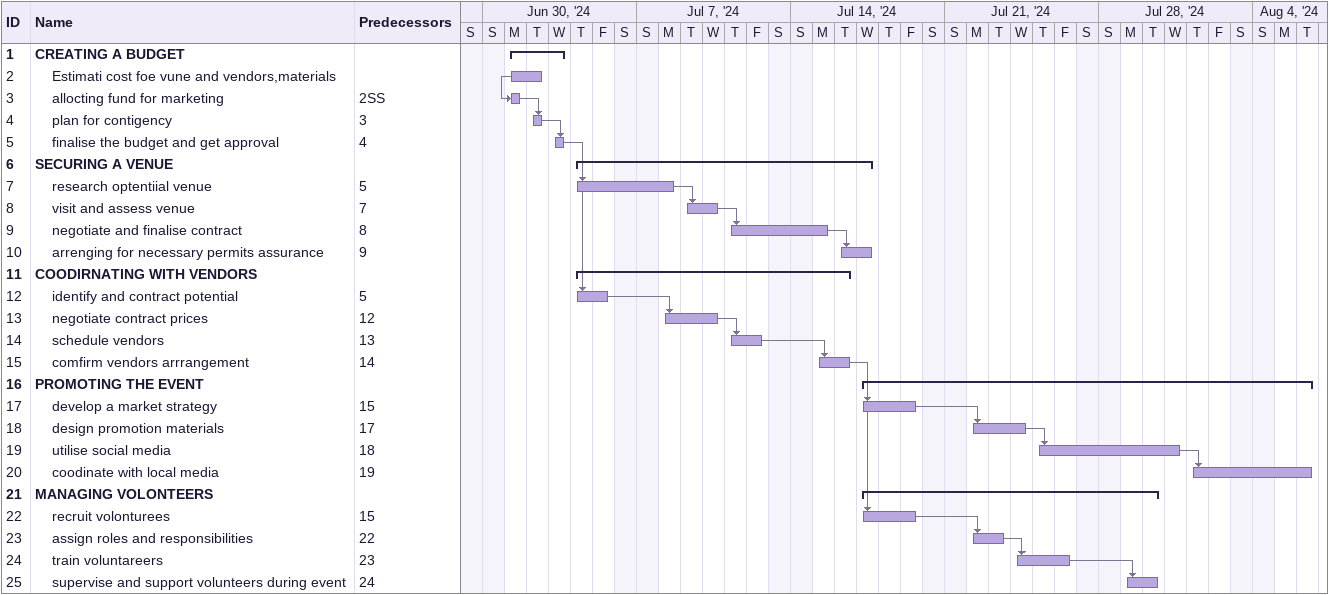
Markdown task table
| ID | Level | Task | Start | Finish | Predecessors |
|---|---|---|---|---|---|
| 1 | 1 | **CREATING A BUDGET** | 2024-07-01 | 2024-07-03 |  |
| 2 | 2 | Estimati cost foe vune and vendors,materials | 2024-07-01 | 2024-07-02 |  |
| 3 | 2 | allocting fund for marketing | 2024-07-01 | 2024-07-01 | 2SS |
| 4 | 2 | plan for contigency | 2024-07-02 | 2024-07-02 | 3 |
| 5 | 2 | finalise the budget and get approval | 2024-07-03 | 2024-07-03 | 4 |
| 6 | 1 | **SECURING A VENUE** | 2024-07-04 | 2024-07-17 |  |
| 7 | 2 | research optentiial venue | 2024-07-04 | 2024-07-08 | 5 |
| 8 | 2 | visit and assess venue | 2024-07-09 | 2024-07-10 | 7 |
| 9 | 2 | negotiate and finalise contract | 2024-07-11 | 2024-07-15 | 8 |
| 10 | 2 | arrenging for necessary permits assurance | 2024-07-16 | 2024-07-17 | 9 |
| 11 | 1 | **COODIRNATING WITH VENDORS** | 2024-07-04 | 2024-07-16 |  |
| 12 | 2 | identify and contract potential | 2024-07-04 | 2024-07-05 | 5 |
| 13 | 2 | negotiate contract prices | 2024-07-08 | 2024-07-10 | 12 |
| 14 | 2 | schedule vendors | 2024-07-11 | 2024-07-12 | 13 |
| 15 | 2 | comfirm vendors arrrangement | 2024-07-15 | 2024-07-16 | 14 |
| 16 | 1 | **PROMOTING THE EVENT** | 2024-07-17 | 2024-08-06 |  |
| 17 | 2 | develop a market strategy | 2024-07-17 | 2024-07-19 | 15 |
| 18 | 2 | design promotion materials | 2024-07-22 | 2024-07-24 | 17 |
| 19 | 2 | utilise social media | 2024-07-25 | 2024-07-31 | 18 |
| 20 | 2 | coodinate with local media | 2024-08-01 | 2024-08-06 | 19 |
| 21 | 1 | **MANAGING VOLONTEERS** | 2024-07-17 | 2024-07-30 |  |
| 22 | 2 | recruit volonturees | 2024-07-17 | 2024-07-19 | 15 |
| 23 | 2 | assign roles and responsibilities | 2024-07-22 | 2024-07-23 | 22 |
| 24 | 2 | train voluntareers | 2024-07-24 | 2024-07-26 | 23 |
| 25 | 2 | supervise and support volunteers during event | 2024-07-29 | 2024-07-30 | 24 |
